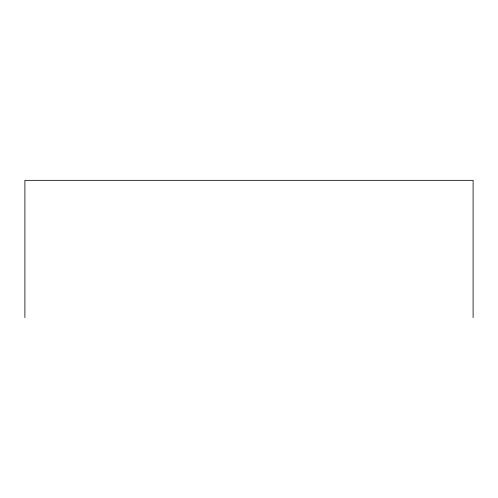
<?xml version="1.0" encoding="UTF-8"?>
<svg xmlns="http://www.w3.org/2000/svg" width="498" height="498" viewBox="0 0 498 498"><rect width="100%" height="100%" fill="white"/><g stroke="black" fill="none" stroke-linecap="round" stroke-linejoin="round"><path stroke-width="0.75" d="M473.1 317.662L473.1 180.338L24.9 180.338L24.9 317.662"/></g></svg>
